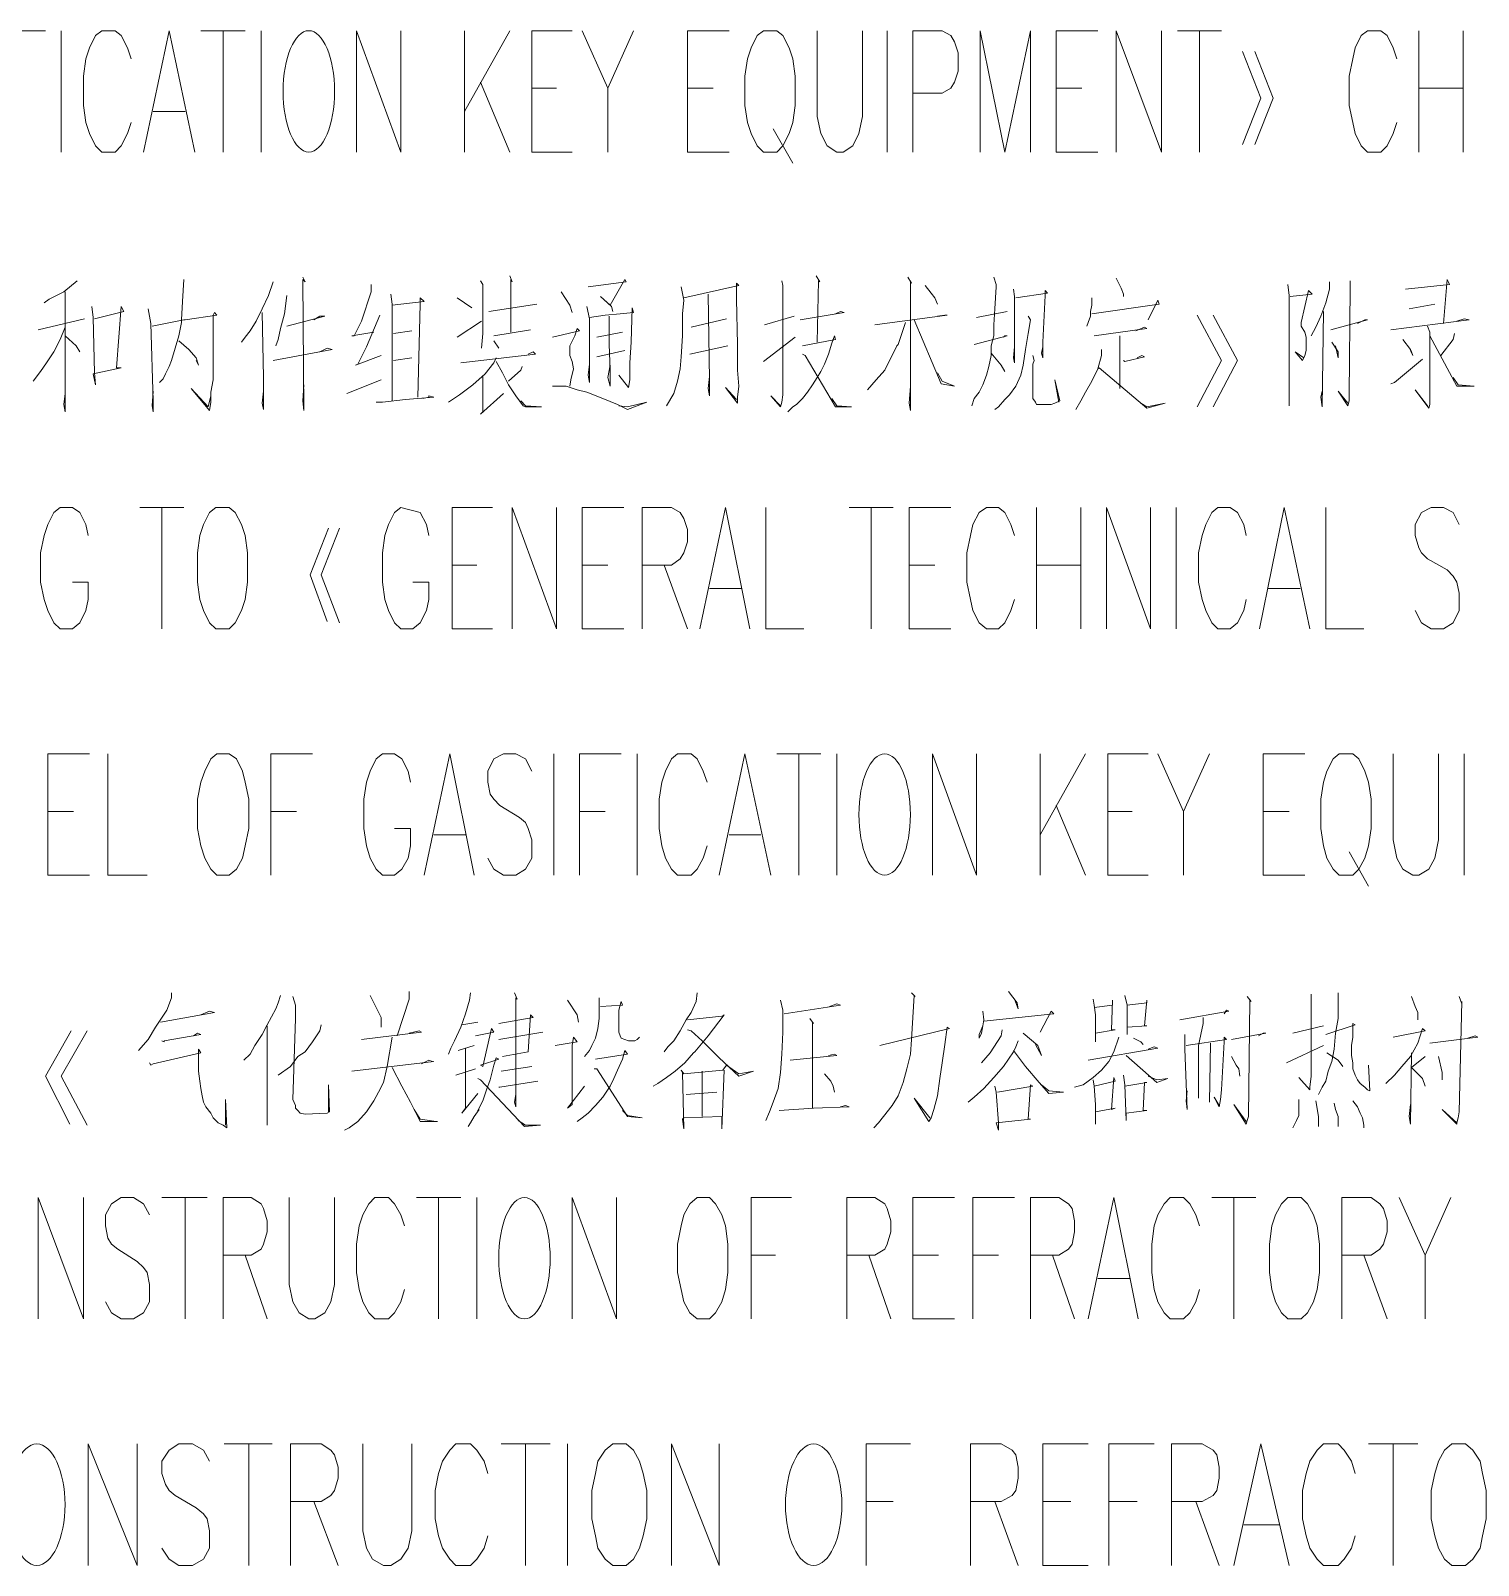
# Model space of a CAD drawing. Header units: millimetres. Extents: x 0 to 588, y 0 to 874.
# Drawn here: x 500.25 to 525.26, y 608.52 to 635.02 of the extents above; entities that cross this region are included whole.
import ezdxf

# ---------------------------------------------------------------- set-up
doc = ezdxf.new("R2010")
doc.units = ezdxf.units.MM
doc.layers.get('0').update_dxf_attribs({"lineweight": 18})

msp = doc.modelspace()

# ---------------------------------------------------------------- linework, layer by layer
at = {"color": 0, "lineweight": 0}
for points in [[(499.787, 632.926), (499.787, 635.021), (500.507, 635.021)], [(500.782, 635.021), (500.782, 632.926)], [(501.989, 634.534), (501.925, 634.725), (501.819, 634.936), (501.714, 635.021), (501.481, 635.021), (501.375, 634.936), (501.269, 634.725), (501.205, 634.534), (501.163, 634.238), (501.163, 633.73), (501.205, 633.433), (501.269, 633.243), (501.375, 633.032), (501.481, 632.926), (501.714, 632.926), (501.819, 633.032), (501.925, 633.243), (501.989, 633.433)], [(502.2, 632.926), (502.645, 635.021), (503.089, 632.926)], [(503.195, 635.021), (503.957, 635.021)], [(503.576, 635.021), (503.576, 632.926)], [(504.232, 635.021), (504.232, 632.926)], [(505.883, 632.926), (505.883, 635.021), (506.645, 632.926), (506.645, 635.021)], [(507.746, 635.021), (507.746, 632.926)], [(508.529, 635.021), (507.746, 633.624)], [(508.91, 632.926), (508.91, 635.021), (509.609, 635.021)], [(509.778, 635.021), (510.223, 634.026), (510.223, 632.926)], [(510.667, 635.021), (510.223, 634.026)], [(511.598, 632.926), (511.598, 635.021), (512.318, 635.021)], [(513.842, 635.021), (513.842, 633.539), (513.905, 633.243), (514.011, 633.032), (514.181, 632.926), (514.287, 632.926), (514.456, 633.032), (514.562, 633.243), (514.625, 633.539), (514.625, 635.021)], [(515.048, 635.021), (515.048, 632.926)], [(515.493, 632.926), (515.493, 635.021), (516.001, 635.021), (516.149, 634.936), (516.213, 634.831), (516.276, 634.64), (516.276, 634.323), (516.213, 634.132), (516.149, 634.026), (516.001, 633.942), (515.493, 633.942)], [(516.657, 632.926), (516.657, 635.021), (517.081, 632.926), (517.525, 635.021), (517.525, 632.926)], [(517.97, 632.926), (517.97, 635.021), (518.689, 635.021)], [(519.007, 632.926), (519.007, 635.021), (519.79, 632.926), (519.79, 635.021)], [(520.065, 635.021), (520.827, 635.021)], [(520.446, 635.021), (520.446, 632.926)], [(523.854, 634.534), (523.79, 634.725), (523.684, 634.936), (523.579, 635.021), (523.346, 635.021), (523.24, 634.936), (523.134, 634.725), (523.092, 634.534), (523.028, 634.238), (523.028, 633.73), (523.092, 633.433), (523.134, 633.243), (523.24, 633.032), (523.346, 632.926), (523.579, 632.926), (523.684, 633.032), (523.79, 633.243), (523.854, 633.433)], [(524.235, 635.021), (524.235, 632.926)], [(524.997, 635.021), (524.997, 632.926)], [(521.187, 633.053), (521.504, 633.857), (521.187, 634.661)], [(521.399, 634.661), (521.716, 633.857), (521.399, 633.053)], [(508.021, 634.132), (508.529, 632.926)], [(508.91, 634.026), (509.334, 634.026)], [(511.598, 634.026), (512.043, 634.026)], [(517.97, 634.026), (518.414, 634.026)], [(524.235, 634.026), (524.997, 634.026)], [(502.37, 633.624), (502.92, 633.624)], [(513.08, 633.328), (513.419, 632.735)], [(508.91, 632.926), (509.609, 632.926)], [(511.598, 632.926), (512.318, 632.926)], [(517.97, 632.926), (518.689, 632.926)], [(502.899, 630.724), (502.878, 630.343), (502.856, 630.026), (502.856, 629.984), (502.814, 629.751), (502.687, 629.327), (502.645, 629.221), (502.581, 629.095), (502.539, 629.01), (502.476, 628.946)], [(504.952, 630.767), (504.994, 630.682), (504.952, 630.724), (504.973, 628.46), (504.952, 628.629), (504.973, 628.904)], [(508.529, 630.787), (508.572, 630.682), (508.55, 630.724), (508.55, 629.814)], [(509.884, 630.597), (510.54, 630.682), (510.519, 630.724), (510.265, 630.28), (510.096, 630.428), (510.286, 630.258), (510.307, 630.174)], [(513.821, 630.787), (513.884, 630.682), (513.863, 630.703), (513.842, 629.644)], [(515.408, 630.767), (515.472, 630.661), (515.451, 630.703), (515.451, 628.46), (515.429, 628.586), (515.451, 628.883)], [(516.89, 630.767), (516.932, 630.64), (516.932, 630.597), (516.911, 630.216), (516.89, 629.941), (516.89, 629.751), (516.848, 629.581), (516.848, 629.412), (516.805, 629.221), (516.763, 629.073), (516.699, 628.904), (516.636, 628.777), (516.551, 628.671), (516.509, 628.544)], [(519.007, 630.745), (519.091, 630.576), (519.134, 630.47), (519.134, 630.428)], [(524.002, 630.555), (524.764, 630.64), (524.722, 630.724), (524.658, 629.962)], [(501.057, 630.703), (500.825, 630.513), (500.57, 630.386), (500.486, 630.322)], [(500.846, 630.513), (500.846, 628.438), (500.825, 628.565), (500.846, 628.755)], [(504.444, 630.682), (504.359, 630.449), (504.253, 630.216), (504.148, 630.005), (504.042, 629.835), (503.957, 629.729), (503.894, 629.644)], [(504.677, 630.449), (504.635, 630.132), (504.571, 629.878), (504.529, 629.687), (504.486, 629.581)], [(506.137, 630.64), (506.137, 630.513), (505.968, 630.005), (505.841, 629.751), (505.799, 629.751), (506.18, 629.814)], [(506.476, 630.47), (506.497, 630.301), (506.497, 628.629)], [(508.021, 630.703), (508.063, 630.64), (508.063, 629.793), (508.042, 629.539)], [(509.418, 630.513), (509.566, 630.28), (509.609, 630.153)], [(511.493, 630.597), (511.535, 630.365), (511.514, 630.132), (511.514, 629.751), (511.493, 629.391), (511.471, 629.179), (511.429, 628.967), (511.365, 628.755), (511.238, 628.544)], [(511.535, 630.407), (512.487, 630.619), (512.445, 630.661), (512.445, 630.386), (512.466, 629.602), (512.466, 629.158), (512.487, 628.883), (512.466, 628.692), (512.466, 628.586), (512.255, 628.862), (512.445, 628.65)], [(511.958, 630.47), (511.979, 628.989), (511.979, 628.713), (511.958, 628.841), (511.979, 629.052)], [(513.228, 630.703), (513.249, 630.619), (513.249, 628.735), (513.228, 628.608), (513.207, 628.523), (513.038, 628.713), (513.207, 628.544)], [(515.705, 630.619), (515.811, 630.491), (515.874, 630.407), (515.916, 630.301)], [(517.229, 630.555), (517.25, 630.428), (517.25, 629.285), (517.229, 629.37), (517.25, 629.56)], [(517.271, 630.407), (517.821, 630.491), (517.779, 630.534), (517.779, 630.449), (517.737, 629.644), (517.737, 629.37), (517.716, 629.454), (517.737, 629.56)], [(521.97, 630.64), (521.991, 630.449), (521.991, 628.544), (521.991, 628.862)], [(522.012, 630.428), (522.393, 630.47), (522.33, 630.534), (522.203, 629.984), (522.203, 629.92), (522.266, 629.814), (522.288, 629.729), (522.288, 629.497), (522.266, 629.412), (522.224, 629.327), (522.097, 629.476), (522.245, 629.37)], [(522.69, 630.682), (522.69, 630.555), (522.626, 630.322), (522.542, 630.089), (522.457, 629.899), (522.372, 629.751)], [(523.049, 630.703), (523.049, 630.576), (523.028, 628.735), (523.028, 628.629), (523.007, 628.544), (522.838, 628.798), (523.007, 628.586)], [(501.311, 630.258), (501.332, 630.068), (501.354, 629.115), (501.375, 628.904), (501.332, 629.095), (501.819, 629.2), (501.735, 629.2), (501.819, 630.258), (501.862, 630.174), (501.354, 630.047)], [(502.285, 630.216), (502.327, 629.962), (502.37, 628.629), (502.37, 628.438), (502.349, 628.544), (502.37, 628.798)], [(506.497, 630.28), (507.048, 630.343), (506.984, 630.407), (506.984, 630.301), (506.942, 628.692)], [(507.619, 630.407), (507.873, 630.237)], [(508.169, 630.174), (508.995, 630.301)], [(509.863, 630.258), (509.905, 630.047), (509.905, 628.946), (509.884, 629.073), (509.905, 629.264)], [(509.905, 630.068), (510.18, 630.111), (510.434, 630.132), (510.667, 630.153), (510.646, 630.237), (510.625, 629.644), (510.603, 629.285), (510.603, 628.989), (510.582, 628.862), (510.413, 629.073)], [(518.583, 630.407), (518.583, 630.28), (518.562, 630.174), (518.562, 630.089), (518.52, 629.984), (518.499, 629.92)], [(518.583, 630.132), (519.747, 630.301), (519.726, 630.365), (519.557, 630.026)], [(524.51, 630.301), (524.066, 630.216)], [(501.184, 630.047), (500.38, 629.856)], [(502.349, 629.92), (502.899, 630.026), (502.92, 630.026), (503.47, 630.111), (503.428, 630.153), (503.407, 630.111), (503.407, 628.989), (503.365, 628.777), (503.365, 628.608), (503.343, 628.46), (503.026, 628.841), (503.322, 628.523), (503.365, 628.713)], [(504.253, 630.153), (504.275, 629.031), (504.275, 628.481), (504.253, 628.586), (504.275, 628.798)], [(504.677, 629.92), (505.333, 630.089), (505.248, 630.089), (505.142, 630.026)], [(506.286, 630.111), (506.053, 629.56), (505.904, 629.264), (505.862, 629.243), (506.307, 629.412)], [(507.619, 629.729), (508.042, 630.005)], [(510.244, 630.089), (510.244, 629.602), (510.265, 629.158), (510.265, 628.883), (510.223, 629.031), (510.265, 629.243)], [(512.276, 630.047), (511.662, 629.899)], [(512.932, 629.941), (513.44, 630.089)], [(513.546, 630.026), (514.308, 630.153), (514.244, 630.174), (514.159, 630.132)], [(515.366, 629.984), (515.239, 629.602), (515.218, 629.581), (515.006, 629.158), (514.858, 628.989), (514.71, 628.819)], [(514.837, 629.941), (516.086, 630.111), (516.043, 630.111), (515.916, 630.089)], [(515.514, 630.026), (515.98, 628.925), (516.213, 628.883), (516.001, 628.967), (515.916, 629.115)], [(516.594, 630.068), (517.123, 630.174)], [(517.483, 630.089), (517.525, 630.026), (517.483, 629.793), (517.44, 629.518), (517.398, 629.243), (517.356, 629.073), (517.271, 628.883), (517.165, 628.735), (517.081, 628.65), (516.975, 628.523), (516.911, 628.481)], [(520.404, 628.523), (520.827, 629.327), (520.404, 630.111)], [(520.679, 630.111), (521.102, 629.327), (520.679, 628.523)], [(522.584, 630.174), (522.563, 628.523), (522.542, 628.692), (522.563, 628.798)], [(522.711, 629.856), (523.346, 630.026), (523.303, 630.026), (523.177, 629.962)], [(523.748, 629.856), (525.103, 630.026), (525.018, 630.047), (524.891, 630.005)], [(524.383, 629.92), (524.425, 629.814), (524.425, 628.565), (524.404, 628.502), (524.171, 628.819), (524.383, 628.544)], [(500.846, 629.899), (500.761, 629.687), (500.655, 629.476), (500.528, 629.285), (500.422, 629.137), (500.295, 628.967)], [(500.846, 629.751), (501.036, 629.581), (501.1, 629.476)], [(502.814, 629.666), (502.983, 629.518), (503.111, 629.37), (503.153, 629.243), (503.111, 629.327)], [(506.836, 629.835), (506.518, 629.793)], [(508.254, 629.751), (508.889, 629.856)], [(508.254, 629.666), (508.339, 629.539)], [(509.27, 629.729), (509.736, 629.835), (509.693, 629.878), (509.651, 629.751), (509.566, 629.581), (509.566, 629.412), (509.609, 629.306), (509.63, 629.179), (509.587, 628.989), (509.566, 628.883)], [(510.032, 629.729), (510.476, 629.814)], [(512.911, 629.306), (513.461, 629.729)], [(513.588, 629.581), (514.159, 629.687), (514.138, 629.751), (514.096, 629.624), (514.033, 629.433), (513.969, 629.264), (513.905, 629.137), (513.842, 629.031), (513.757, 628.904), (513.673, 628.777), (513.588, 628.671), (513.482, 628.565), (513.419, 628.523), (513.334, 628.438)], [(516.551, 629.602), (517.123, 629.751), (517.081, 629.751), (517.059, 629.729)], [(518.626, 629.751), (519.536, 629.878), (519.494, 629.899), (519.345, 629.835)], [(519.07, 629.751), (519.07, 628.841)], [(523.96, 629.687), (524.087, 629.518), (524.108, 629.476), (524.129, 629.412), (524.087, 629.497)], [(524.425, 629.751), (524.891, 628.883), (525.187, 628.883), (524.912, 628.904), (524.827, 629.031)], [(524.849, 629.793), (524.827, 629.687), (524.616, 629.412)], [(504.444, 629.327), (505.46, 629.518), (505.375, 629.539), (505.248, 629.476)], [(507.683, 629.285), (508.974, 629.433), (508.931, 629.476), (508.847, 629.433)], [(510.032, 629.391), (510.519, 629.497)], [(511.641, 629.433), (512.297, 629.581)], [(513.588, 629.433), (513.63, 629.412), (514.159, 628.523), (514.435, 628.523), (514.181, 628.544), (514.096, 628.671)], [(516.848, 629.454), (517.017, 629.243), (517.081, 629.137)], [(517.567, 629.412), (517.588, 629.327), (517.567, 629.264), (517.567, 628.671), (517.61, 628.608), (517.631, 628.565), (517.885, 628.565), (517.948, 628.586), (518.033, 628.629), (517.948, 628.989), (518.012, 628.608)], [(518.753, 629.518), (518.753, 629.412), (518.689, 629.179), (518.583, 628.967), (518.477, 628.777), (518.393, 628.629), (518.308, 628.481)], [(519.134, 629.327), (519.155, 629.306), (519.494, 629.391), (519.451, 629.412), (519.366, 629.37)], [(522.732, 629.644), (522.838, 629.476), (522.838, 629.37), (522.795, 629.581)], [(506.518, 629.327), (506.836, 629.37)], [(508.296, 629.37), (508.254, 629.285), (508.106, 629.095), (507.894, 628.904), (507.661, 628.735), (507.471, 628.608)], [(508.296, 629.306), (508.402, 629.115), (508.508, 628.904), (508.635, 628.713), (508.762, 628.544), (508.804, 628.523), (509.079, 628.523), (508.804, 628.544), (508.72, 628.629)], [(508.741, 629.221), (508.72, 629.158), (508.508, 628.967)], [(518.689, 629.179), (518.71, 629.2), (519.536, 628.502), (519.853, 628.586), (519.536, 628.523), (519.43, 628.586)], [(523.748, 628.925), (523.812, 628.946), (524.298, 629.348)], [(505.714, 628.755), (506.307, 628.989)], [(508.063, 629.052), (508.063, 628.438), (508.021, 628.396), (508.423, 628.755)], [(509.27, 628.883), (509.503, 628.883), (509.693, 628.819), (509.863, 628.777), (510.138, 628.671), (510.392, 628.565), (510.561, 628.481), (510.9, 628.608), (510.561, 628.523), (510.413, 628.544)], [(506.222, 628.608), (506.328, 628.608), (506.73, 628.65), (507.217, 628.692), (507.132, 628.713), (507.132, 628.692), (507.026, 628.671)], [(501.248, 626.301), (501.205, 626.491), (501.1, 626.703), (500.973, 626.787), (500.761, 626.787), (500.655, 626.703), (500.549, 626.491), (500.486, 626.301), (500.422, 626.004), (500.422, 625.496), (500.486, 625.2), (500.549, 625.009), (500.655, 624.798), (500.761, 624.692), (500.973, 624.692), (501.1, 624.798), (501.205, 625.009), (501.248, 625.2), (501.248, 625.496), (500.973, 625.496)], [(502.137, 626.787), (502.899, 626.787)], [(502.518, 626.787), (502.518, 624.692)], [(507.132, 626.301), (507.09, 626.491), (506.984, 626.703), (506.645, 626.787), (506.539, 626.703), (506.434, 626.491), (506.37, 626.301), (506.328, 626.004), (506.328, 625.496), (506.37, 625.2), (506.434, 625.009), (506.539, 624.798), (506.645, 624.692), (506.857, 624.692), (506.984, 624.798), (507.09, 625.009), (507.132, 625.2), (507.132, 625.496), (506.857, 625.496)], [(507.534, 624.692), (507.534, 626.787), (508.233, 626.787)], [(508.572, 624.692), (508.572, 626.787), (509.334, 624.692), (509.334, 626.787)], [(509.778, 624.692), (509.778, 626.787), (510.498, 626.787)], [(510.815, 624.692), (510.815, 626.787), (511.323, 626.787), (511.471, 626.703), (511.535, 626.597), (511.598, 626.406), (511.598, 626.195), (511.535, 626.004), (511.471, 625.898), (511.323, 625.793), (510.815, 625.793)], [(511.81, 624.692), (512.255, 626.787), (512.678, 624.692)], [(512.953, 626.787), (512.953, 624.692), (513.609, 624.692)], [(514.392, 626.787), (515.154, 626.787)], [(514.773, 626.787), (514.773, 624.692)], [(515.429, 624.692), (515.429, 626.787), (516.149, 626.787)], [(517.25, 626.301), (517.186, 626.491), (517.081, 626.703), (516.975, 626.787), (516.763, 626.787), (516.636, 626.703), (516.53, 626.491), (516.488, 626.301), (516.424, 626.004), (516.424, 625.496), (516.488, 625.2), (516.53, 625.009), (516.636, 624.798), (516.763, 624.692), (516.975, 624.692), (517.081, 624.798), (517.186, 625.009), (517.25, 625.2)], [(517.631, 626.787), (517.631, 624.692)], [(518.393, 626.787), (518.393, 624.692)], [(518.837, 624.692), (518.837, 626.787), (519.599, 624.692), (519.599, 626.787)], [(520.044, 626.787), (520.044, 624.692)], [(521.25, 626.301), (521.208, 626.491), (521.102, 626.703), (520.975, 626.787), (520.764, 626.787), (520.658, 626.703), (520.552, 626.491), (520.488, 626.301), (520.425, 626.004), (520.425, 625.496), (520.488, 625.2), (520.552, 625.009), (520.658, 624.798), (520.764, 624.692), (520.975, 624.692), (521.102, 624.798), (521.208, 625.009), (521.25, 625.2)], [(521.483, 624.692), (521.907, 626.787), (522.351, 624.692)], [(522.626, 626.787), (522.626, 624.692), (523.282, 624.692)], [(524.933, 626.491), (524.827, 626.703), (524.658, 626.787), (524.447, 626.787), (524.277, 626.703), (524.171, 626.491), (524.171, 626.301), (524.235, 626.089), (524.277, 626.004), (524.383, 625.898), (524.722, 625.708), (524.827, 625.602), (524.891, 625.496), (524.933, 625.306), (524.933, 625.009), (524.827, 624.798), (524.658, 624.692), (524.447, 624.692), (524.277, 624.798), (524.171, 625.009)], [(505.397, 626.428), (505.079, 625.623), (505.375, 624.819)], [(505.587, 626.428), (505.269, 625.623), (505.587, 624.798)], [(507.534, 625.793), (507.958, 625.793)], [(509.778, 625.793), (510.223, 625.793)], [(511.196, 625.793), (511.598, 624.692)], [(515.429, 625.793), (515.874, 625.793)], [(517.631, 625.793), (518.393, 625.793)], [(511.979, 625.39), (512.53, 625.39)], [(521.631, 625.39), (522.182, 625.39)], [(507.534, 624.692), (508.233, 624.692)], [(509.778, 624.692), (510.498, 624.692)], [(515.429, 624.692), (516.149, 624.692)], [(500.549, 620.437), (500.549, 622.533), (501.269, 622.533)], [(501.587, 622.533), (501.587, 620.437), (502.264, 620.437)], [(504.402, 620.437), (504.402, 622.533), (505.121, 622.533)], [(506.815, 622.046), (506.772, 622.236), (506.666, 622.448), (506.539, 622.533), (506.328, 622.533), (506.222, 622.448), (506.116, 622.236), (506.053, 622.046), (506.01, 621.75), (506.01, 621.242), (506.053, 620.945), (506.116, 620.733), (506.222, 620.543), (506.328, 620.437), (506.539, 620.437), (506.666, 620.543), (506.772, 620.733), (506.815, 620.945), (506.815, 621.242), (506.539, 621.242)], [(507.048, 620.437), (507.492, 622.533), (507.915, 620.437)], [(508.91, 622.236), (508.804, 622.448), (508.635, 622.533), (508.423, 622.533), (508.254, 622.448), (508.148, 622.236), (508.148, 622.046), (508.19, 621.834), (508.254, 621.75), (508.36, 621.644), (508.699, 621.432), (508.804, 621.347), (508.847, 621.242), (508.91, 621.051), (508.91, 620.733), (508.804, 620.543), (508.635, 620.437), (508.423, 620.437), (508.254, 620.543), (508.148, 620.733)], [(509.291, 622.533), (509.291, 620.437)], [(509.736, 620.437), (509.736, 622.533), (510.455, 622.533)], [(510.731, 622.533), (510.731, 620.437)], [(511.937, 622.046), (511.873, 622.236), (511.768, 622.448), (511.662, 622.533), (511.429, 622.533), (511.323, 622.448), (511.217, 622.236), (511.154, 622.046), (511.111, 621.75), (511.111, 621.242), (511.154, 620.945), (511.217, 620.733), (511.323, 620.543), (511.429, 620.437), (511.662, 620.437), (511.768, 620.543), (511.873, 620.733), (511.937, 620.945)], [(512.149, 620.437), (512.593, 622.533), (513.038, 620.437)], [(513.144, 622.533), (513.905, 622.533)], [(513.524, 622.533), (513.524, 620.437)], [(514.181, 622.533), (514.181, 620.437)], [(515.832, 620.437), (515.832, 622.533), (516.594, 620.437), (516.594, 622.533)], [(517.694, 622.533), (517.694, 620.437)], [(518.477, 622.533), (517.694, 621.136)], [(518.859, 620.437), (518.859, 622.533), (519.557, 622.533)], [(519.726, 622.533), (520.171, 621.538), (520.171, 620.437)], [(520.615, 622.533), (520.171, 621.538)], [(521.547, 620.437), (521.547, 622.533), (522.266, 622.533)], [(523.79, 622.533), (523.79, 621.051), (523.854, 620.733), (523.96, 620.543), (524.129, 620.437), (524.235, 620.437), (524.404, 620.543), (524.51, 620.733), (524.573, 621.051), (524.573, 622.533)], [(525.018, 622.533), (525.018, 620.437)], [(500.549, 621.538), (500.994, 621.538)], [(504.402, 621.538), (504.846, 621.538)], [(509.736, 621.538), (510.18, 621.538)], [(517.97, 621.644), (518.477, 620.437)], [(518.859, 621.538), (519.282, 621.538)], [(521.547, 621.538), (521.991, 621.538)], [(507.217, 621.136), (507.767, 621.136)], [(512.318, 621.136), (512.868, 621.136)], [(523.028, 620.84), (523.367, 620.247)], [(500.549, 620.437), (501.269, 620.437)], [(518.859, 620.437), (519.557, 620.437)], [(521.547, 620.437), (522.266, 620.437)], [(502.687, 618.405), (502.687, 618.321), (502.603, 618.109), (502.412, 617.813), (502.285, 617.601), (502.116, 617.41)], [(504.571, 618.363), (504.529, 618.236), (504.486, 618.13), (504.338, 617.855), (504.253, 617.686), (504.127, 617.495), (504.042, 617.347), (503.936, 617.241)], [(504.783, 618.342), (504.825, 618.194), (504.825, 617.961), (504.783, 616.564), (504.825, 616.458), (504.825, 616.415), (504.867, 616.373), (504.91, 616.331), (504.994, 616.31), (505.375, 616.331), (505.418, 616.352), (505.397, 616.818), (505.397, 616.352)], [(506.116, 618.363), (506.222, 618.151), (506.307, 617.982), (506.307, 617.813)], [(506.793, 618.427), (506.793, 618.299), (506.582, 617.664)], [(507.852, 618.405), (507.831, 618.278), (507.767, 618.045), (507.683, 617.813), (507.577, 617.58), (507.513, 617.453), (507.471, 617.347)], [(508.614, 618.405), (508.656, 618.299), (508.635, 618.321), (508.635, 616.437), (508.614, 616.521), (508.635, 616.649)], [(509.524, 618.278), (509.693, 618.024), (509.714, 617.897)], [(510.074, 618.321), (510.074, 617.961), (510.053, 617.792), (510.011, 617.622), (509.947, 617.495), (509.905, 617.41), (509.82, 617.305)], [(510.096, 618.172), (510.476, 618.194), (510.455, 618.257), (510.413, 618.109), (510.413, 617.728), (510.434, 617.664), (510.455, 617.622), (510.519, 617.601), (510.582, 617.58), (510.688, 617.58), (510.731, 617.601), (510.773, 617.643)], [(511.768, 618.405), (511.747, 618.257), (511.662, 618.067), (511.577, 617.94), (511.471, 617.749), (511.365, 617.58), (511.26, 617.474), (511.196, 617.389)], [(513.207, 618.278), (513.249, 618.109), (513.249, 617.728), (513.228, 617.347), (513.207, 617.029), (513.165, 616.754), (513.08, 616.521), (513.016, 616.352), (512.953, 616.204)], [(515.472, 618.405), (515.535, 618.342), (515.514, 618.363), (515.472, 617.601), (515.451, 617.347), (515.387, 617.093), (515.324, 616.86), (515.239, 616.627), (515.133, 616.458), (514.985, 616.268), (514.9, 616.162), (514.816, 616.077)], [(517.144, 618.427), (517.292, 618.236), (517.313, 618.13), (517.25, 618.299)], [(518.605, 618.299), (518.626, 618.194), (518.647, 618.024), (518.647, 617.558), (518.647, 617.707), (518.986, 617.77), (518.922, 617.77), (518.943, 618.278), (518.943, 618.194), (518.626, 618.151)], [(519.155, 618.363), (519.197, 618.194), (519.197, 617.686), (519.197, 617.813), (519.536, 617.834), (519.494, 617.834), (519.536, 618.278), (519.536, 618.236), (519.197, 618.194)], [(521.271, 618.342), (521.335, 618.257), (521.314, 618.278), (521.293, 616.268), (521.271, 616.204), (521.25, 616.14), (521.039, 616.479), (521.25, 616.183)], [(522.372, 618.384), (522.372, 616.966), (522.351, 616.775), (522.351, 616.733), (522.16, 616.944)], [(522.838, 618.405), (522.838, 617.961), (522.795, 617.707), (522.774, 617.432), (522.732, 617.22), (522.668, 617.051), (522.626, 616.881), (522.563, 616.775), (522.499, 616.649)], [(524.108, 618.342), (524.171, 618.172), (524.214, 618.067), (524.214, 617.94)], [(524.933, 618.342), (524.976, 618.215), (524.976, 618.257), (524.933, 616.352), (524.912, 616.246), (524.891, 616.162), (524.891, 616.14), (524.637, 616.394), (524.891, 616.162)], [(502.497, 617.897), (503.428, 618.067), (503.343, 618.087), (503.195, 618.024)], [(508.339, 617.876), (508.931, 617.982), (508.889, 618.024), (508.847, 617.389), (508.402, 617.305)], [(511.598, 617.94), (512.191, 618.003), (512.233, 618.024), (511.958, 617.664), (511.873, 617.558), (511.725, 617.389), (511.704, 617.368), (511.556, 617.198), (511.387, 617.051), (511.238, 616.944), (511.09, 616.839), (511.006, 616.797)], [(513.27, 618.045), (514.244, 618.194), (514.181, 618.215), (514.054, 618.172)], [(516.699, 618.087), (516.721, 617.94), (516.699, 617.834), (516.678, 617.707), (516.636, 617.622), (516.636, 617.686), (516.699, 617.834)], [(516.721, 617.918), (517.927, 618.045), (517.885, 618.087), (517.694, 617.728)], [(520.107, 617.94), (520.954, 618.087), (520.912, 618.109), (520.869, 618.045)], [(500.952, 617.749), (500.507, 616.966), (500.93, 616.14)], [(501.227, 617.749), (500.782, 616.966), (501.227, 616.119)], [(504.338, 617.834), (504.338, 616.119), (504.338, 616.415)], [(505.269, 617.855), (505.248, 617.749), (505.121, 617.558), (504.994, 617.389), (504.867, 617.305), (504.74, 617.135), (504.529, 616.987)], [(505.968, 617.601), (507.005, 617.728), (506.963, 617.749), (506.793, 617.707)], [(507.704, 617.855), (507.979, 617.897)], [(507.937, 617.664), (508.254, 617.728), (508.212, 617.792), (508.063, 617.135), (508.021, 617.157), (508.339, 617.262), (508.296, 617.284), (508.254, 617.157), (508.19, 616.903), (508.127, 616.733), (508.063, 616.543), (507.979, 616.373), (508, 616.394), (507.915, 616.268), (507.852, 616.162), (507.81, 616.098)], [(508.339, 617.601), (509.101, 617.728)], [(511.598, 617.77), (511.662, 617.749), (511.852, 617.58), (512.043, 617.389), (512.149, 617.284), (512.487, 616.966), (512.741, 617.051), (512.487, 617.008), (512.276, 617.157), (512.212, 617.072), (511.535, 617.008), (511.493, 617.072), (511.514, 617.029), (511.535, 616.055), (511.514, 616.225), (511.535, 616.246), (512.191, 616.268), (512.191, 616.055), (512.233, 617.072)], [(513.715, 617.961), (513.779, 617.876), (513.757, 617.897), (513.757, 616.415)], [(514.922, 617.495), (516.128, 617.792), (516.086, 617.813), (516.043, 617.516), (516.001, 617.198), (515.959, 616.924), (515.916, 616.627), (515.853, 616.394), (515.811, 616.246), (515.768, 616.183), (515.514, 616.585), (515.789, 616.246)], [(517.038, 617.77), (517.017, 617.664), (516.827, 617.368), (516.678, 617.198)], [(520.51, 617.982), (520.51, 617.876), (520.425, 617.495), (520.425, 616.585)], [(522.055, 617.707), (522.584, 617.834)], [(522.626, 617.686), (523.134, 617.855), (523.092, 617.876), (523.092, 617.643), (523.071, 617.495), (523.071, 617.326), (523.092, 617.198), (523.092, 617.093), (523.134, 616.987), (523.177, 616.903), (523.219, 616.839), (523.303, 616.775), (523.346, 616.733), (523.388, 616.712), (523.367, 617.157)], [(523.79, 617.643), (524.341, 617.749), (524.298, 617.792), (524.214, 617.538), (524.087, 617.305), (523.938, 617.135), (523.812, 616.987), (523.663, 616.839)], [(502.518, 617.58), (502.56, 617.558), (502.56, 617.58), (503.195, 617.686), (503.132, 617.707), (503.068, 617.664)], [(506.497, 617.643), (506.413, 617.135), (506.349, 616.86), (506.264, 616.691), (506.18, 616.543), (506.053, 616.352), (505.904, 616.183), (505.756, 616.077), (505.672, 616.035)], [(507.915, 617.495), (507.64, 617.41)], [(509.312, 617.495), (509.693, 617.558), (509.63, 617.643), (509.609, 617.495), (509.609, 616.479), (509.524, 616.415), (509.82, 616.797)], [(517.313, 617.58), (517.271, 617.474), (517.229, 617.389), (517.059, 617.135), (516.89, 616.944), (516.721, 616.754), (516.551, 616.606), (516.446, 616.521)], [(517.398, 617.707), (517.652, 617.495), (517.716, 617.326), (517.61, 617.516)], [(519.049, 617.643), (518.964, 617.389), (518.88, 617.22), (518.753, 617.072), (518.605, 616.944), (518.435, 616.818), (518.287, 616.775)], [(518.52, 617.241), (519.726, 617.453), (519.663, 617.474), (519.557, 617.432)], [(519.303, 617.622), (519.43, 617.558), (519.472, 617.516)], [(520.192, 617.686), (520.192, 617.432), (520.234, 616.394), (520.213, 616.543), (520.234, 616.712)], [(520.213, 617.495), (520.912, 617.601), (520.869, 617.643), (520.869, 617.558), (520.827, 616.733), (520.806, 616.564), (520.785, 616.437), (520.7, 616.606), (520.785, 616.458)], [(520.636, 617.538), (520.615, 616.521)], [(520.996, 617.601), (521.589, 617.707), (521.547, 617.707), (521.462, 617.664)], [(521.949, 617.198), (522.584, 617.495)], [(524.425, 617.538), (525.251, 617.643), (525.208, 617.664), (525.082, 617.622)], [(502.306, 617.198), (502.327, 617.157), (502.37, 617.178), (503.195, 617.368), (503.153, 617.432), (503.153, 617.051), (503.174, 616.881), (503.195, 616.754), (503.216, 616.627), (503.238, 616.521), (503.28, 616.437), (503.365, 616.331), (503.407, 616.246), (503.491, 616.162), (503.576, 616.119), (503.64, 616.077), (503.618, 616.564), (503.618, 616.119)], [(505.799, 617.051), (507.217, 617.22)], [(507.196, 617.22), (507.132, 617.241), (507.005, 617.178)], [(507.767, 617.453), (507.767, 616.415), (507.704, 616.331), (507.979, 616.669)], [(510.011, 617.262), (510.561, 617.347), (510.519, 617.41), (510.476, 617.262), (510.392, 617.072), (510.328, 616.924), (510.265, 616.797), (510.138, 616.606), (510.011, 616.458), (509.884, 616.331), (509.778, 616.246), (509.693, 616.183)], [(513.376, 617.241), (514.181, 617.326), (514.138, 617.347), (514.033, 617.326)], [(517.229, 617.41), (517.44, 617.135), (517.673, 616.86), (517.842, 616.669), (518.096, 616.691), (517.842, 616.712), (517.716, 616.818)], [(519.176, 617.326), (519.705, 616.86), (519.896, 616.924), (519.705, 616.903), (519.557, 616.966)], [(520.996, 617.305), (521.081, 617.157), (521.123, 617.093), (521.144, 616.966)], [(522.647, 617.368), (522.838, 617.241), (522.923, 617.135)], [(524.108, 617.368), (524.087, 616.14), (524.066, 616.268), (524.087, 616.479)], [(524.341, 617.305), (524.108, 617.114), (524.298, 616.924), (524.341, 616.797)], [(524.573, 617.305), (524.637, 617.029), (524.637, 616.903)], [(506.497, 617.114), (506.666, 616.797), (506.815, 616.521), (506.984, 616.183), (507.28, 616.183), (507.259, 616.183), (506.984, 616.225), (506.878, 616.394)], [(507.598, 616.987), (507.937, 617.093)], [(508.91, 617.135), (508.381, 617.051)], [(509.99, 617.093), (510.032, 617.093), (510.561, 616.268), (510.815, 616.246), (510.561, 616.289), (510.476, 616.373)], [(511.852, 617.051), (511.852, 616.268)], [(513.969, 617.008), (514.075, 616.881), (514.117, 616.797), (514.138, 616.691)], [(518.605, 616.903), (518.626, 616.797), (518.647, 616.479), (518.647, 616.14), (518.647, 616.352), (518.986, 616.415), (518.922, 616.394), (518.964, 616.944), (518.986, 616.881), (518.626, 616.797)], [(519.134, 616.987), (519.155, 616.818), (519.176, 616.204), (519.176, 616.331), (519.536, 616.373), (519.472, 616.373), (519.494, 616.86), (519.536, 616.86), (519.155, 616.797)], [(507.979, 616.924), (508.021, 616.903), (508.783, 616.098), (509.058, 616.119), (508.804, 616.119), (508.677, 616.204)], [(508.339, 616.775), (508.36, 616.775), (509.016, 616.881)], [(511.577, 616.649), (512.106, 616.691)], [(516.911, 616.797), (516.932, 616.691), (516.975, 616.162), (516.975, 616.035), (516.932, 616.162), (517.525, 616.225), (517.483, 616.225), (517.525, 616.818), (517.567, 616.797), (516.953, 616.691)], [(513.186, 616.373), (513.779, 616.415), (514.392, 616.437), (514.329, 616.458), (514.244, 616.437)], [(522.16, 616.564), (522.16, 616.289), (522.118, 616.204), (522.055, 616.077)], [(522.457, 616.543), (522.499, 616.268), (522.499, 616.098)], [(522.774, 616.5), (522.795, 616.394), (522.838, 616.268), (522.838, 616.098)], [(523.092, 616.543), (523.177, 616.437), (523.219, 616.331), (523.261, 616.246), (523.282, 616.119), (523.282, 616.077)], [(500.38, 612.775), (500.38, 614.87), (501.163, 612.775), (501.163, 614.87)], [(502.306, 614.574), (502.2, 614.765), (502.031, 614.87), (501.819, 614.87), (501.65, 614.765), (501.544, 614.574), (501.544, 614.383), (501.587, 614.172), (501.65, 614.066), (501.756, 613.981), (502.094, 613.769), (502.2, 613.664), (502.264, 613.579), (502.306, 613.368), (502.306, 613.071), (502.2, 612.88), (502.031, 612.775), (501.819, 612.775), (501.65, 612.88), (501.544, 613.071)], [(502.518, 614.87), (503.301, 614.87)], [(502.92, 614.87), (502.92, 612.775)], [(503.576, 612.775), (503.576, 614.87), (504.063, 614.87), (504.232, 614.765), (504.275, 614.68), (504.338, 614.468), (504.338, 614.278), (504.275, 614.066), (504.232, 613.981), (504.063, 613.876), (503.576, 613.876)], [(504.719, 614.87), (504.719, 613.368), (504.783, 613.071), (504.889, 612.88), (505.058, 612.775), (505.164, 612.775), (505.333, 612.88), (505.439, 613.071), (505.502, 613.368), (505.502, 614.87)], [(506.709, 614.383), (506.645, 614.574), (506.539, 614.765), (506.434, 614.87), (506.201, 614.87), (506.095, 614.765), (505.989, 614.574), (505.926, 614.383), (505.883, 614.066), (505.883, 613.579), (505.926, 613.283), (505.989, 613.071), (506.095, 612.88), (506.201, 612.775), (506.434, 612.775), (506.539, 612.88), (506.645, 613.071), (506.709, 613.283)], [(506.921, 614.87), (507.683, 614.87)], [(507.301, 614.87), (507.301, 612.775)], [(507.958, 614.87), (507.958, 612.775)], [(509.609, 612.775), (509.609, 614.87), (510.371, 612.775), (510.371, 614.87)], [(512.699, 612.775), (512.699, 614.87), (513.398, 614.87)], [(514.35, 612.775), (514.35, 614.87), (514.837, 614.87), (515.006, 614.765), (515.048, 614.68), (515.112, 614.468), (515.112, 614.278), (515.048, 614.066), (515.006, 613.981), (514.837, 613.876), (514.35, 613.876)], [(515.493, 612.775), (515.493, 614.87), (516.213, 614.87)], [(516.53, 612.775), (516.53, 614.87), (517.25, 614.87)], [(517.525, 612.775), (517.525, 614.87), (518.012, 614.87), (518.181, 614.765), (518.245, 614.68), (518.287, 614.468), (518.287, 614.278), (518.245, 614.066), (518.181, 613.981), (518.012, 613.876), (517.525, 613.876)], [(518.52, 612.775), (518.964, 614.87), (519.388, 612.775)], [(520.446, 614.383), (520.383, 614.574), (520.277, 614.765), (520.171, 614.87), (519.938, 614.87), (519.832, 614.765), (519.726, 614.574), (519.663, 614.383), (519.62, 614.066), (519.62, 613.579), (519.663, 613.283), (519.726, 613.071), (519.832, 612.88), (519.938, 612.775), (520.171, 612.775), (520.277, 612.88), (520.383, 613.071), (520.446, 613.283)], [(520.658, 614.87), (521.42, 614.87)], [(521.039, 614.87), (521.039, 612.775)], [(522.901, 612.775), (522.901, 614.87), (523.409, 614.87), (523.558, 614.765), (523.621, 614.68), (523.684, 614.468), (523.684, 614.278), (523.621, 614.066), (523.558, 613.981), (523.409, 613.876), (522.901, 613.876)], [(523.896, 614.87), (524.341, 613.876), (524.341, 612.775)], [(524.785, 614.87), (524.341, 613.876)], [(503.957, 613.876), (504.338, 612.775)], [(512.699, 613.876), (513.122, 613.876)], [(514.731, 613.876), (515.112, 612.775)], [(515.493, 613.876), (515.938, 613.876)], [(516.53, 613.876), (516.975, 613.876)], [(517.906, 613.876), (518.287, 612.775)], [(523.282, 613.876), (523.684, 612.775)], [(518.689, 613.473), (519.24, 613.473)], [(515.493, 612.775), (516.213, 612.775)], [(501.248, 608.52), (501.248, 610.616), (502.094, 608.52), (502.094, 610.616)], [(503.343, 610.319), (503.238, 610.51), (503.047, 610.616), (502.814, 610.616), (502.645, 610.51), (502.518, 610.319), (502.518, 610.108), (502.581, 609.918), (502.645, 609.812), (502.751, 609.727), (503.111, 609.515), (503.238, 609.409), (503.301, 609.325), (503.343, 609.113), (503.343, 608.817), (503.238, 608.626), (503.047, 608.52), (502.814, 608.52), (502.645, 608.626), (502.518, 608.817)], [(503.597, 610.616), (504.423, 610.616)], [(504.021, 610.616), (504.021, 608.52)], [(504.74, 608.52), (504.74, 610.616), (505.269, 610.616), (505.439, 610.51), (505.502, 610.426), (505.566, 610.214), (505.566, 610.023), (505.502, 609.812), (505.439, 609.727), (505.269, 609.621), (504.74, 609.621)], [(505.989, 610.616), (505.989, 609.113), (506.053, 608.817), (506.159, 608.626), (506.349, 608.52), (506.476, 608.52), (506.645, 608.626), (506.772, 608.817), (506.836, 609.113), (506.836, 610.616)], [(508.148, 610.108), (508.085, 610.319), (507.958, 610.51), (507.852, 610.616), (507.598, 610.616), (507.492, 610.51), (507.365, 610.319), (507.301, 610.108), (507.238, 609.812), (507.238, 609.325), (507.301, 609.029), (507.365, 608.817), (507.492, 608.626), (507.598, 608.52), (507.852, 608.52), (507.958, 608.626), (508.085, 608.817), (508.148, 609.029)], [(508.381, 610.616), (509.228, 610.616)], [(508.804, 610.616), (508.804, 608.52)], [(509.524, 610.616), (509.524, 608.52)], [(511.323, 608.52), (511.323, 610.616), (512.149, 608.52), (512.149, 610.616)], [(514.689, 608.52), (514.689, 610.616), (515.451, 610.616)], [(516.488, 608.52), (516.488, 610.616), (517.017, 610.616), (517.207, 610.51), (517.271, 610.426), (517.313, 610.214), (517.313, 610.023), (517.271, 609.812), (517.207, 609.727), (517.017, 609.621), (516.488, 609.621)], [(517.737, 608.52), (517.737, 610.616), (518.52, 610.616)], [(518.88, 608.52), (518.88, 610.616), (519.663, 610.616)], [(519.959, 608.52), (519.959, 610.616), (520.488, 610.616), (520.679, 610.51), (520.742, 610.426), (520.785, 610.214), (520.785, 610.023), (520.742, 609.812), (520.679, 609.727), (520.488, 609.621), (519.959, 609.621)], [(521.039, 608.52), (521.504, 610.616), (521.991, 608.52)], [(523.134, 610.108), (523.071, 610.319), (522.944, 610.51), (522.838, 610.616), (522.584, 610.616), (522.478, 610.51), (522.351, 610.319), (522.288, 610.108), (522.224, 609.812), (522.224, 609.325), (522.288, 609.029), (522.351, 608.817), (522.478, 608.626), (522.584, 608.52), (522.838, 608.52), (522.944, 608.626), (523.071, 608.817), (523.134, 609.029)], [(523.367, 610.616), (524.214, 610.616)], [(523.79, 610.616), (523.79, 608.52)], [(505.142, 609.621), (505.566, 608.52)], [(514.689, 609.621), (515.154, 609.621)], [(516.911, 609.621), (517.313, 608.52)], [(517.737, 609.621), (518.223, 609.621)], [(518.88, 609.621), (519.366, 609.621)], [(520.383, 609.621), (520.785, 608.52)], [(521.208, 609.219), (521.822, 609.219)], [(517.737, 608.52), (518.52, 608.52)]]:
    msp.add_lwpolyline(points, dxfattribs=at)
for points in [[(512.911, 635.021), (512.805, 634.936), (512.699, 634.725), (512.635, 634.534), (512.593, 634.238), (512.593, 633.73), (512.635, 633.433), (512.699, 633.243), (512.805, 633.032), (512.911, 632.926), (513.144, 632.926), (513.249, 633.032), (513.355, 633.243), (513.419, 633.433), (513.461, 633.73), (513.461, 634.238), (513.419, 634.534), (513.355, 634.725), (513.249, 634.936), (513.144, 635.021)], [(503.449, 626.787), (503.343, 626.703), (503.238, 626.491), (503.174, 626.301), (503.132, 626.004), (503.132, 625.496), (503.174, 625.2), (503.238, 625.009), (503.343, 624.798), (503.449, 624.692), (503.682, 624.692), (503.788, 624.798), (503.894, 625.009), (503.957, 625.2), (504, 625.496), (504, 626.004), (503.957, 626.301), (503.894, 626.491), (503.788, 626.703), (503.682, 626.787)], [(503.47, 622.533), (503.365, 622.448), (503.259, 622.236), (503.195, 622.046), (503.132, 621.75), (503.132, 621.242), (503.195, 620.945), (503.259, 620.733), (503.365, 620.543), (503.47, 620.437), (503.682, 620.437), (503.809, 620.543), (503.915, 620.733), (503.957, 620.945), (504.021, 621.242), (504.021, 621.75), (503.957, 622.046), (503.915, 622.236), (503.809, 622.448), (503.682, 622.533)], [(522.859, 622.533), (522.753, 622.448), (522.647, 622.236), (522.584, 622.046), (522.542, 621.75), (522.542, 621.242), (522.584, 620.945), (522.647, 620.733), (522.753, 620.543), (522.859, 620.437), (523.092, 620.437), (523.198, 620.543), (523.303, 620.733), (523.367, 620.945), (523.409, 621.242), (523.409, 621.75), (523.367, 622.046), (523.303, 622.236), (523.198, 622.448), (523.092, 622.533)], [(511.768, 614.87), (511.641, 614.765), (511.535, 614.574), (511.493, 614.383), (511.429, 614.066), (511.429, 613.579), (511.493, 613.283), (511.535, 613.071), (511.641, 612.88), (511.768, 612.775), (511.979, 612.775), (512.085, 612.88), (512.191, 613.071), (512.255, 613.283), (512.297, 613.579), (512.297, 614.066), (512.255, 614.383), (512.191, 614.574), (512.085, 614.765), (511.979, 614.87)], [(521.97, 614.87), (521.864, 614.765), (521.758, 614.574), (521.695, 614.383), (521.653, 614.066), (521.653, 613.579), (521.695, 613.283), (521.758, 613.071), (521.864, 612.88), (521.97, 612.775), (522.203, 612.775), (522.309, 612.88), (522.414, 613.071), (522.478, 613.283), (522.52, 613.579), (522.52, 614.066), (522.478, 614.383), (522.414, 614.574), (522.309, 614.765), (522.203, 614.87)], [(510.307, 610.616), (510.18, 610.51), (510.053, 610.319), (510.011, 610.108), (509.947, 609.812), (509.947, 609.325), (510.011, 609.029), (510.053, 608.817), (510.18, 608.626), (510.307, 608.52), (510.54, 608.52), (510.667, 608.626), (510.773, 608.817), (510.836, 609.029), (510.9, 609.325), (510.9, 609.812), (510.836, 610.108), (510.773, 610.319), (510.667, 610.51), (510.54, 610.616)], [(524.806, 610.616), (524.679, 610.51), (524.573, 610.319), (524.51, 610.108), (524.447, 609.812), (524.447, 609.325), (524.51, 609.029), (524.573, 608.817), (524.679, 608.626), (524.806, 608.52), (525.039, 608.52), (525.166, 608.626), (525.293, 608.817), (525.336, 609.029), (525.399, 609.325), (525.399, 609.812), (525.336, 610.108), (525.293, 610.319), (525.166, 610.51), (525.039, 610.616)]]:
    msp.add_lwpolyline(points, close=True, dxfattribs=at)
for centre, ratio in [((505.058, 633.973), 0.424314), ((515.006, 621.485), 0.424242), ((508.783, 613.823), 0.424242), ((500.359, 609.568), 0.464646), ((513.779, 609.568), 0.464646)]:
    msp.add_ellipse(centre, major_axis=(0, 1.048), ratio=ratio, dxfattribs=at)

doc.saveas('drawing.dxf')
